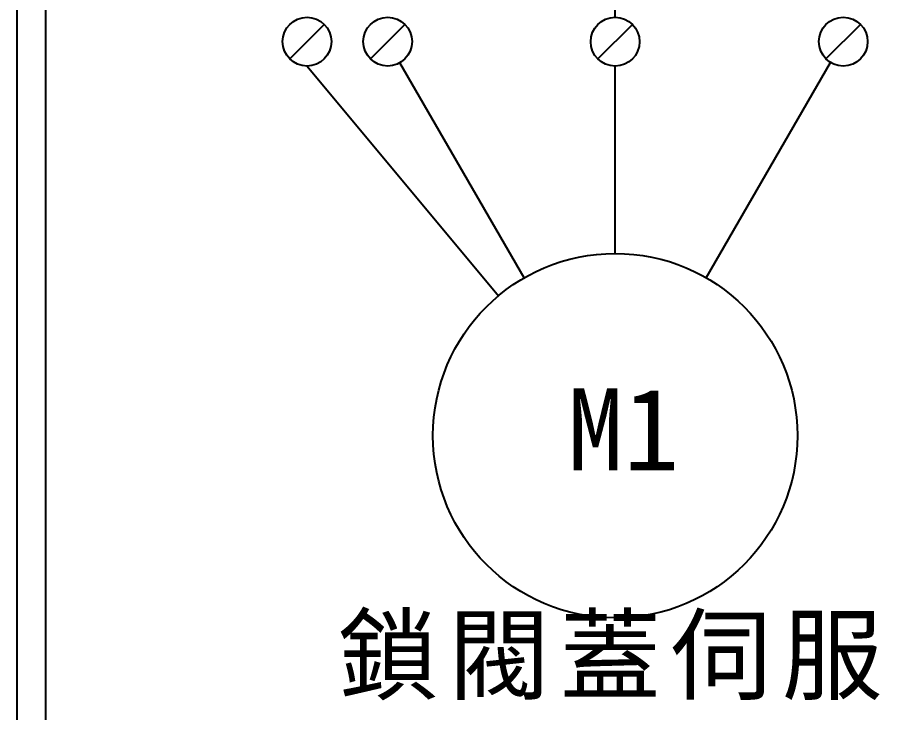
# Model space of a CAD drawing. Extents: x 10 to 297, y 3 to 207.
# Drawn here: x 10 to 47.87, y 26.82 to 57.36 of the extents above; entities that cross this region are included whole.
import ezdxf

# ---------------------------------------------------------------- set-up
doc = ezdxf.new("R2010")
doc.units = 0
doc.layers.get('0').update_dxf_attribs({"linetype": 'CONTINUOUS'})
doc.layers.add('圖框層', color=7, linetype='CONTINUOUS')
doc.layers.add('標尺寸層', color=3, linetype='CONTINUOUS')
doc.styles.add('STSL', font='kaiu.ttf')
doc.styles.add('標楷體', font='kaiu.ttf')

msp = doc.modelspace()

# ---------------------------------------------------------------- linework, layer by layer
for p, q in [((23.48, 57.047), (21.965, 55.532)), ((27.02, 57.047), (25.506, 55.532)), ((37.006, 57.043), (35.491, 55.529)), ((47.02, 57.047), (45.506, 55.532)), ((32.252, 45.917), (26.798, 55.362)), ((40.252, 45.917), (45.71, 55.372))]:
    msp.add_line(p, q)
for centre, radius in [((22.723, 56.29), 1.071), ((26.263, 56.29), 1.071), ((36.248, 56.286), 1.071), ((46.263, 56.29), 1.071), ((36.252, 38.989), 8)]:
    msp.add_circle(centre, radius)
at = {"layer": '圖框層', "color": 7}
for p, q in [((10, 3), (10, 206.969)), ((11.25, 4.25), (11.25, 205.719))]:
    msp.add_line(p, q, dxfattribs=at)
at = {"layer": '標尺寸層', "color": 7}
for p, q in [((36.248, 57.357), (36.244, 70.426)), ((22.723, 55.219), (31.129, 45.134)), ((36.252, 46.989), (36.249, 55.215))]:
    msp.add_line(p, q, dxfattribs=at)

# ---------------------------------------------------------------- texts
at = {"color": 0, "insert": (36.252, 30.989), "char_height": 3.25, "width": 24.14544, "attachment_point": 2, "style": '標楷體'}
msp.add_mtext('{\\T1.1;鎖閥蓋伺服}', dxfattribs=at)
at = {"layer": '圖框層', "color": 4, "style": 'STSL'}
msp.add_text('M1', height=3.6, dxfattribs=at).set_placement((34.167, 37.466))

doc.saveas('drawing.dxf')
